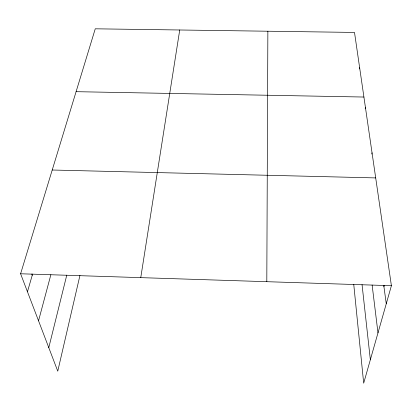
<?xml version="1.0" encoding="UTF-8"?>
<svg xmlns="http://www.w3.org/2000/svg" width="412" height="412" viewBox="0 0 412 412"><rect width="100%" height="100%" fill="white"/><g stroke="black" fill="none" stroke-linecap="round" stroke-linejoin="round"><path stroke-width="0.62" d="M266.806 281.695L267.867 31.219M140.755 277.642L179.73 29.988M359.434 68.912L359.64 67.661M365.212 108.732L365.439 107.47M371.789 154.067L372.041 152.806M79.943 275.468L57.757 371.176L20.6 273.774L95.254 28.809L354.505 32.43L391.4 285.701L363.683 383.191L353.738 284.27M48.781 347.661L66.77 275.134M38.537 320.799L50.867 274.722M383.927 286.628L384.257 285.408M27.455 291.742L32.584 274.068M76.096 91.68L363.92 97.041M52.221 170.012L375.698 177.917M20.6 273.774L391.4 285.701M31.791 274.073L32.229 275.283M383.757 285.362L386.265 303.757M372.124 285.058L377.984 332.886M362.05 284.63L370.352 359.738"/></g></svg>
